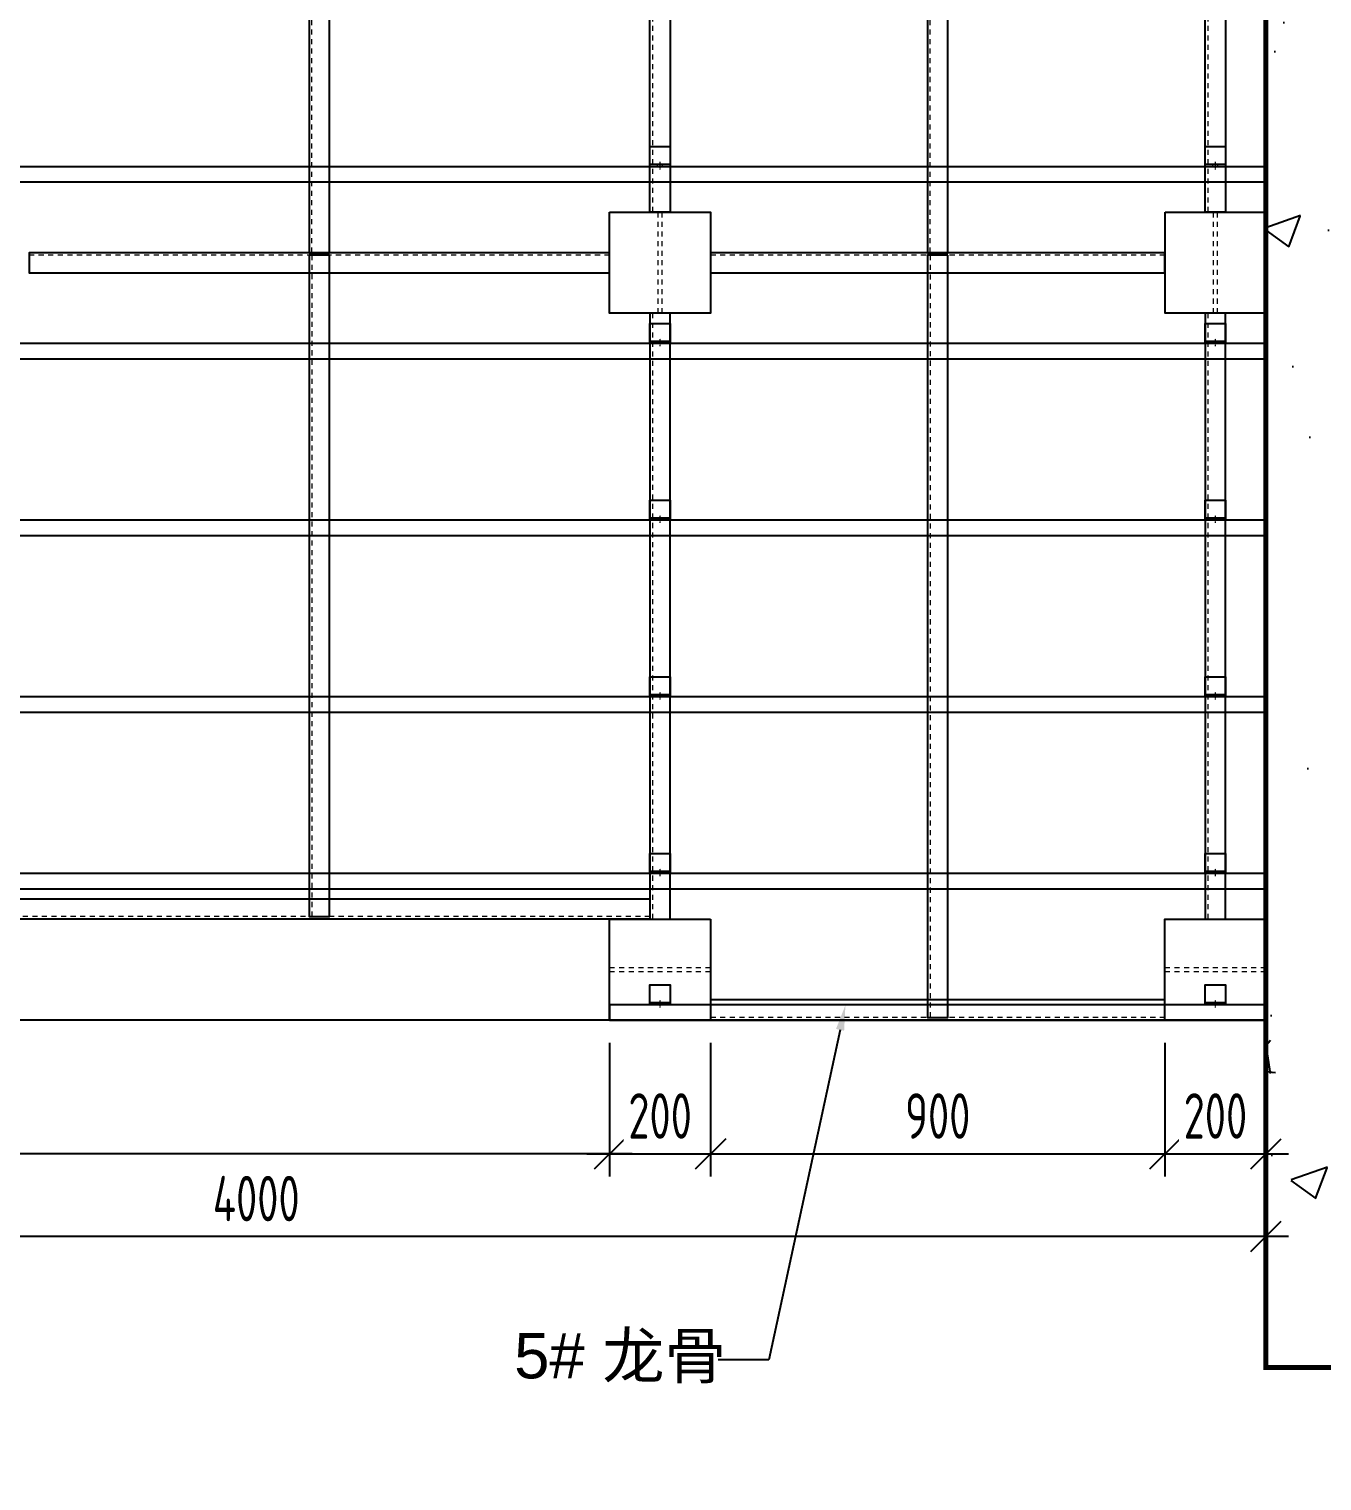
# Model space of a CAD drawing. Header units: millimetres. Extents: x 4 to 2106212, y -117026 to 198097.
# Drawn here: x 1868168 to 1870729, y 184322 to 187198 of the extents above; entities that cross this region are included whole.
import ezdxf
from ezdxf import colors
from ezdxf.entities.mleader import LeaderData, LeaderLine
from ezdxf.math import Vec2, Vec3

# ---------------------------------------------------------------- set-up
doc = ezdxf.new("R2010")
doc.units = ezdxf.units.MM
doc.linetypes.add('CENTER', pattern=[0.6, 0.375, -0.075, 0.075, -0.075])
doc.linetypes.add('CENTER2', pattern=[28.575, 19.05, -3.175, 3.175, -3.175])
for name, color, linetype in [('STEEL', 34, 'Continuous'), ('标注', 9, 'Continuous'), ('细实线(绿色)', 3, 'Continuous')]:
    doc.layers.add(name, color=color, linetype=linetype)
doc.layers.add('虚线', color=1, linetype='CENTER2', lineweight=0)
doc.styles.add('Arial', font='arial.ttf')
doc.styles.add('hztxt', font='ros1.shx', dxfattribs={"width": 0.8, "bigfont": 'hztxt.shx'})
doc.dimstyles.new('DIM-30', dxfattribs={"dimscale": 30, "dimtxt": 3, "dimasz": 2, "dimexe": 1.5, "dimexo": 1.5, "dimgap": 1, "dimtad": 1, "dimdec": 1, "dimdsep": 46, "dimtxsty": 'hztxt', "dimblk": 'OBLIQUE', "dimcen": 0, "dimdle": 1.5, "dimclrd": 9, "dimclre": 9, "dimclrt": 2, "dimadec": 1, "dimazin": 0, "dimtfac": 1, "dimtdec": 1, "dimtix": 1, "dimtmove": 2, "dimatfit": 3, "dimldrblk": 'OBLIQUE', "dimfxl": 15, "dimtolj": 1, "dimtzin": 0, "dimarcsym": 1})

# ---------------------------------------------------------------- blocks, each defined once
blk = doc.blocks.new('*U1405')
at = {"layer": 'STEEL', "color": 6}
blk.add_lwpolyline([(-20, 17.5), (-20, -22.5), (20, -22.5), (20, 17.5), (-20, 17.5), (-20, 12.5), (20, 12.5), (20, 17.5)], dxfattribs=at)
at = {"layer": '虚线', "color": 1, "linetype": 'CENTER', "ltscale": 5}
for points in [[(-5, 17.5), (-5, 12.5)], [(0, 22.5), (0, 7.5)], [(5, 17.5), (5, 12.5)]]:
    blk.add_lwpolyline(points, dxfattribs=at)
blk = doc.blocks.new('*U1390')
at = {"color": 0, "linetype": 'ByBlock', "lineweight": -2, "transparency": 16777216}
for p in [(0, 2450), (0, 2100), (0, 1750), (0, 1400), (0, 1050), (0, 700), (0, 350), (0, 0)]:
    blk.add_blockref('*U1405', p, dxfattribs=at)
blk = doc.blocks.new('*U1391')
at = {"layer": 'STEEL', "color": 6}
blk.add_lwpolyline([(-20, 17.5), (-20, -22.5), (20, -22.5), (20, 17.5), (-20, 17.5), (-20, 12.5), (20, 12.5), (20, 17.5)], dxfattribs=at)
at = {"layer": '虚线', "color": 1, "linetype": 'CENTER', "ltscale": 5}
for points in [[(-5, 17.5), (-5, 12.5)], [(0, 22.5), (0, 7.5)], [(5, 17.5), (5, 12.5)]]:
    blk.add_lwpolyline(points, dxfattribs=at)
blk = doc.blocks.new('*U1392')
at = {"color": 0, "linetype": 'ByBlock', "lineweight": -2, "transparency": 16777216}
for p in [(0, 2450), (0, 2100), (0, 1750), (0, 1400), (0, 1050), (0, 700), (0, 350), (0, 0)]:
    blk.add_blockref('*U1391', p, dxfattribs=at)
blk = doc.blocks.new('*U1406')
at = {"layer": 'STEEL', "color": 6}
blk.add_lwpolyline([(-20, 17.5), (-20, -22.5), (20, -22.5), (20, 17.5), (-20, 17.5), (-20, 12.5), (20, 12.5), (20, 17.5)], dxfattribs=at)
at = {"layer": '虚线', "color": 1, "linetype": 'CENTER', "ltscale": 5}
for points in [[(-5, 17.5), (-5, 12.5)], [(0, 22.5), (0, 7.5)], [(5, 17.5), (5, 12.5)]]:
    blk.add_lwpolyline(points, dxfattribs=at)
blk = doc.blocks.new('*U1407')
at = {"color": 0, "linetype": 'ByBlock', "lineweight": -2, "transparency": 16777216}
blk.add_blockref('*U1406', (0, 0), dxfattribs=at)
blk = doc.blocks.new('*U1408')
at = {"layer": 'STEEL', "color": 6}
blk.add_lwpolyline([(-20, 17.5), (-20, -22.5), (20, -22.5), (20, 17.5), (-20, 17.5), (-20, 12.5), (20, 12.5), (20, 17.5)], dxfattribs=at)
at = {"layer": '虚线', "color": 1, "linetype": 'CENTER', "ltscale": 5}
for points in [[(-5, 17.5), (-5, 12.5)], [(0, 22.5), (0, 7.5)], [(5, 17.5), (5, 12.5)]]:
    blk.add_lwpolyline(points, dxfattribs=at)
blk = doc.blocks.new('*U1409')
at = {"color": 0, "linetype": 'ByBlock', "lineweight": -2, "transparency": 16777216}
blk.add_blockref('*U1408', (0, 0), dxfattribs=at)
blk = doc.blocks.new('tjhrgrty')
at = {"elevation": 0}
for points in [[(1963198.1, 204453.6), (1967198.1, 204453.6), (1967198.1, 204483.6), (1963198.1, 204483.6)], [(1963198.1, 204103.6), (1967198.1, 204103.6), (1967198.1, 204133.6), (1963198.1, 204133.6)], [(1963198.1, 203753.6), (1967198.1, 203753.6), (1967198.1, 203783.6), (1963198.1, 203783.6)], [(1963198.1, 203403.6), (1967198.1, 203403.6), (1967198.1, 203433.6), (1963198.1, 203433.6)], [(1963198.1, 203053.6), (1967198.1, 203053.6), (1967198.1, 203083.6), (1963198.1, 203083.6)]]:
    blk.add_lwpolyline(points, close=True, dxfattribs=at)
blk.add_lwpolyline([(1965898.1, 202793.6), (1967198.1, 202793.6), (1967198.1, 202823.6), (1965898.1, 202823.6)], close=True)
at = {"xscale": -1, "rotation": 180}
for name, p in [('*U1390', (1965998.1, 205551.1)), ('*U1392', (1967098.1, 205551.1, 0)), ('*U1409', (1965998.1, 202841.1, 0)), ('*U1407', (1967098.1, 202841.1))]:
    blk.add_blockref(name, p, dxfattribs=at)
blk = doc.blocks.new('_Oblique')
at = {"color": 0, "linetype": 'ByBlock', "lineweight": -2}
blk.add_line((-0.5, -0.5), (0.5, 0.5), dxfattribs=at)
blk = doc.blocks.new('*D1500')
at = {"color": 9, "lineweight": -2, "transparency": 16777216}
for p, q in [((1869517.8, 185190), (1869517.8, 184925)), ((1870417.8, 185190), (1870417.8, 184925)), ((1869472.8, 184970), (1870462.8, 184970))]:
    blk.add_line(p, q, dxfattribs=at)
at = {"layer": 'Defpoints', "color": 0, "transparency": 16777216}
for p in [(1869517.8, 185235, 0), (1870417.8, 185235, 0), (1870417.8, 184970)]:
    blk.add_point(p, dxfattribs=at)
at = {"color": 9, "lineweight": -2, "transparency": 16777216, "xscale": 60, "yscale": 60, "zscale": 60, "rotation": 180}
blk.add_blockref('_Oblique', (1869517.8, 184970), dxfattribs=at)
at = {"color": 9, "lineweight": -2, "transparency": 16777216, "xscale": 60, "yscale": 60, "zscale": 60}
blk.add_blockref('_Oblique', (1870417.8, 184970), dxfattribs=at)
at = {"color": 2, "transparency": 16777216, "insert": (1869967.8, 185045), "char_height": 90, "attachment_point": 5, "style": 'hztxt', "bg_fill": 3, "box_fill_scale": 1.1, "bg_fill_color": 256, "bg_fill_true_color": 13158600, "bg_fill_transparency": 0}
blk.add_mtext('\\A1;900', dxfattribs=at)
blk = doc.blocks.new('*D1511')
at = {"color": 9, "lineweight": -2, "transparency": 16777216}
for p, q in [((1866617.8, 185190), (1866617.8, 184761.4)), ((1870617.8, 185190), (1870617.8, 184761.4)), ((1870662.8, 184806.4), (1866572.8, 184806.4))]:
    blk.add_line(p, q, dxfattribs=at)
at = {"layer": 'Defpoints', "color": 0, "transparency": 16777216}
for p in [(1866617.8, 185235, 0), (1870617.8, 185235, 0), (1866617.8, 184806.4)]:
    blk.add_point(p, dxfattribs=at)
at = {"color": 9, "lineweight": -2, "transparency": 16777216, "xscale": 60, "yscale": 60, "zscale": 60, "rotation": 180}
blk.add_blockref('_Oblique', (1866617.8, 184806.4), dxfattribs=at)
at = {"color": 9, "lineweight": -2, "transparency": 16777216, "xscale": 60, "yscale": 60, "zscale": 60}
blk.add_blockref('_Oblique', (1870617.8, 184806.4), dxfattribs=at)
at = {"color": 2, "transparency": 16777216, "insert": (1868617.8, 184881.4), "char_height": 90, "attachment_point": 5, "style": 'hztxt', "bg_fill": 3, "box_fill_scale": 1.1, "bg_fill_color": 256, "bg_fill_true_color": 13158600, "bg_fill_transparency": 0}
blk.add_mtext('\\A1;4000', dxfattribs=at)
blk = doc.blocks.new('*D1504')
at = {"color": 9, "lineweight": -2, "transparency": 16777216}
for p, q in [((1866817.8, 185190), (1866817.8, 184925)), ((1869317.8, 185190), (1869317.8, 184925)), ((1869362.8, 184970), (1866772.8, 184970))]:
    blk.add_line(p, q, dxfattribs=at)
at = {"layer": 'Defpoints', "color": 0, "transparency": 16777216}
for p in [(1866817.8, 185235, 0), (1869317.8, 185235, 0), (1866817.8, 184970)]:
    blk.add_point(p, dxfattribs=at)
at = {"color": 9, "lineweight": -2, "transparency": 16777216, "xscale": 60, "yscale": 60, "zscale": 60, "rotation": 180}
blk.add_blockref('_Oblique', (1866817.8, 184970), dxfattribs=at)
at = {"color": 9, "lineweight": -2, "transparency": 16777216, "xscale": 60, "yscale": 60, "zscale": 60}
blk.add_blockref('_Oblique', (1869317.8, 184970), dxfattribs=at)
at = {"color": 2, "transparency": 16777216, "insert": (1868067.8, 185045), "char_height": 90, "attachment_point": 5, "style": 'hztxt', "bg_fill": 3, "box_fill_scale": 1.1, "bg_fill_color": 256, "bg_fill_true_color": 13158600, "bg_fill_transparency": 0}
blk.add_mtext('\\A1;2500', dxfattribs=at)
blk = doc.blocks.new('*D1505')
at = {"color": 9, "lineweight": -2, "transparency": 16777216}
for p, q in [((1870417.8, 185190), (1870417.8, 184925)), ((1870617.8, 185190), (1870617.8, 184925)), ((1870372.8, 184970), (1870662.8, 184970))]:
    blk.add_line(p, q, dxfattribs=at)
at = {"layer": 'Defpoints', "color": 0, "transparency": 16777216}
for p in [(1870417.8, 185235, 0), (1870617.8, 185235, 0), (1870617.8, 184970)]:
    blk.add_point(p, dxfattribs=at)
at = {"color": 9, "lineweight": -2, "transparency": 16777216, "xscale": 60, "yscale": 60, "zscale": 60, "rotation": 180}
blk.add_blockref('_Oblique', (1870417.8, 184970), dxfattribs=at)
at = {"color": 9, "lineweight": -2, "transparency": 16777216, "xscale": 60, "yscale": 60, "zscale": 60}
blk.add_blockref('_Oblique', (1870617.8, 184970), dxfattribs=at)
at = {"color": 2, "transparency": 16777216, "insert": (1870517.8, 185045), "char_height": 90, "attachment_point": 5, "style": 'hztxt', "bg_fill": 3, "box_fill_scale": 1.1, "bg_fill_color": 256, "bg_fill_true_color": 13158600, "bg_fill_transparency": 0}
blk.add_mtext('\\A1;200', dxfattribs=at)
blk = doc.blocks.new('*U1495')
h = blk.add_hatch()
h.set_pattern_fill('AR-CONC', color=252, scale=4, angle=-1.7864)
h.set_pattern_definition([(48.21365, (-1947242.46, -185006.8), (726.39706, -86.44208), [76.2, -838.2]), (353.21365, (-1947242.46, -185006.8), (-117.08218, 768.2505), [60.96, -670.56234]), (98.665094, (-1947181.9, -185014), (609.31489, 681.8084), [64.76004, -712.36098]), (44.39785, (-1947236.1, -184803.7), (1078.5469, -201.8886), [114.3, -1257.3]), (94.849206, (-1947146.2, -184820.5), (980.00676, 959.62144), [97.1401, -1068.54243]), (349.3978, (-1947236.1, -184803.7), (980.00676, 959.62144), [91.43987, -1005.8389]), (19.21365, (-1947136.16, -184857.65), (593.41132, -427.76689), [76.2, -838.2]), (324.21365, (-1947136.16, -184857.65), (270.0545, 728.68768), [60.96, -670.56]), (69.665094, (-1947086.7, -184893.3), (863.4658, 300.9208), [64.76004, -712.35975]), (35.713649, (-1947242.46, -185006.8), (22.89163, 337.670666), [0, -662.432, 0, -680.72, 0, -673.1]), (5.713649, (-1947242.46, -185006.8), (279.640336, 392.19577), [0, -388.112, 0, -647.192, 0, -256.54]), (325.713649, (-1947468.92, -184999.75), (541.38448, -39.810717), [0, -254, 0, -792.48, 0, -1051.56]), (315.71365, (-1947570.47, -184996.6), (595.39922, 83.18622), [0, -330.2, 0, -526.288, 0, -746.76])])
h.paths.add_polyline_path([(-180, 2312.4), (-180, 2501.9), (-697.5, 2501.9), (-697.5, -2502.7), (-184.7, -2502.7), (-184.7, -2692.2), (-74.8, -2312.4), (-74.8, -2507.3), (502.5, -2507.3), (502.5, 19.2), (697.5, 19.2), (317.6, 129.1), (507.2, 129.1), (507.2, 2497.3), (-70.1, 2497.3), (-70.1, 2692.2)])
at = {"color": 252}
blk.add_lwpolyline([(-692.8, 2501.9, 10, 10, 0), (-180, 2501.9, 10, 10, 0), (-180, 2312.4, 10, 10, 0), (-70.1, 2692.2, 10, 10, 0), (-70.1, 2497.3, 10, 10, 0), (507.2, 2497.3, 10, 10, 0), (507.2, 129.1, 10, 10, 0), (317.6, 129.1, 10, 10, 0), (697.5, 19.2, 10, 10, 0), (502.5, 19.2, 10, 10, 0), (502.5, -2507.3, 10, 10, 0), (-74.8, -2507.3, 10, 10, 0), (-74.8, -2312.4, 10, 10, 0), (-184.7, -2692.2, 10, 10, 0), (-184.7, -2502.7, 10, 10, 0), (-697.5, -2502.7, 10, 10, 0), (-697.5, 2497.3, 0, 0, 0)], format="xyseb", dxfattribs=at)
blk = doc.blocks.new('*U1496')
at = {"color": 0, "linetype": 'ByBlock', "lineweight": -2, "transparency": 16777216}
blk.add_blockref('*U1495', (0, 0), dxfattribs=at)
blk = doc.blocks.new('*D1508')
at = {"color": 9, "lineweight": -2, "transparency": 16777216}
for p, q in [((1869317.8, 185190), (1869317.8, 184925)), ((1869517.8, 185190), (1869517.8, 184925)), ((1869272.8, 184970), (1869562.8, 184970))]:
    blk.add_line(p, q, dxfattribs=at)
at = {"layer": 'Defpoints', "color": 0, "transparency": 16777216}
for p in [(1869317.8, 185235, 0), (1869517.8, 185235, 0), (1869517.8, 184970)]:
    blk.add_point(p, dxfattribs=at)
at = {"color": 9, "lineweight": -2, "transparency": 16777216, "xscale": 60, "yscale": 60, "zscale": 60, "rotation": 180}
blk.add_blockref('_Oblique', (1869317.8, 184970), dxfattribs=at)
at = {"color": 9, "lineweight": -2, "transparency": 16777216, "xscale": 60, "yscale": 60, "zscale": 60}
blk.add_blockref('_Oblique', (1869517.8, 184970), dxfattribs=at)
at = {"color": 2, "transparency": 16777216, "insert": (1869417.8, 185045), "char_height": 90, "attachment_point": 5, "style": 'hztxt', "bg_fill": 3, "box_fill_scale": 1.1, "bg_fill_color": 256, "bg_fill_true_color": 13158600, "bg_fill_transparency": 0}
blk.add_mtext('\\A1;200', dxfattribs=at)
blk = doc.blocks.new('*U1636')
at = {"layer": '虚线', "color": 252}
blk.add_lwpolyline([(0, -5), (0, 5)], dxfattribs=at)
blk = doc.blocks.new('*U1637')
at = {"color": 0, "linetype": 'ByBlock', "lineweight": -2, "transparency": 16777216}
for p in [(0, 190), (0, 171), (0, 152), (0, 133), (0, 114), (0, 95), (0, 76), (0, 57), (0, 38), (0, 19), (0, 0)]:
    blk.add_blockref('*U1636', p, dxfattribs=at)
blk = doc.blocks.new('*U1638')
at = {"layer": '虚线', "color": 252}
blk.add_lwpolyline([(0, -5), (0, 5)], dxfattribs=at)
blk = doc.blocks.new('*U1639')
at = {"color": 0, "linetype": 'ByBlock', "lineweight": -2, "transparency": 16777216}
for p in [(0, 190), (0, 171), (0, 152), (0, 133), (0, 114), (0, 95), (0, 76), (0, 57), (0, 38), (0, 19), (0, 0)]:
    blk.add_blockref('*U1638', p, dxfattribs=at)
blk = doc.blocks.new('*U1632')
at = {"layer": '虚线', "color": 252}
blk.add_lwpolyline([(0, -5), (0, 5)], dxfattribs=at)
blk = doc.blocks.new('*U1633')
at = {"color": 0, "linetype": 'ByBlock', "lineweight": -2, "transparency": 16777216}
for p in [(0, 190), (0, 171), (0, 152), (0, 133), (0, 114), (0, 95), (0, 76), (0, 57), (0, 38), (0, 19), (0, 0)]:
    blk.add_blockref('*U1632', p, dxfattribs=at)
blk = doc.blocks.new('*U1634')
at = {"layer": '虚线', "color": 252}
blk.add_lwpolyline([(0, -5), (0, 5)], dxfattribs=at)
blk = doc.blocks.new('*U1635')
at = {"color": 0, "linetype": 'ByBlock', "lineweight": -2, "transparency": 16777216}
for p in [(0, 190), (0, 171), (0, 152), (0, 133), (0, 114), (0, 95), (0, 76), (0, 57), (0, 38), (0, 19), (0, 0)]:
    blk.add_blockref('*U1634', p, dxfattribs=at)
blk = doc.blocks.new('*U1568')
at = {"layer": '虚线', "color": 252}
blk.add_lwpolyline([(0, -5), (0, 5)], dxfattribs=at)
blk = doc.blocks.new('*U1569')
at = {"color": 0, "linetype": 'ByBlock', "lineweight": -2, "transparency": 16777216}
for p in [(0, 190), (0, 171), (0, 152), (0, 133), (0, 114), (0, 95), (0, 76), (0, 57), (0, 38), (0, 19), (0, 0)]:
    blk.add_blockref('*U1568', p, dxfattribs=at)
blk = doc.blocks.new('*U1570')
at = {"layer": '虚线', "color": 252}
blk.add_lwpolyline([(0, -5), (0, 5)], dxfattribs=at)
blk = doc.blocks.new('*U1571')
at = {"color": 0, "linetype": 'ByBlock', "lineweight": -2, "transparency": 16777216}
for p in [(0, 190), (0, 171), (0, 152), (0, 133), (0, 114), (0, 95), (0, 76), (0, 57), (0, 38), (0, 19), (0, 0)]:
    blk.add_blockref('*U1570', p, dxfattribs=at)
blk = doc.blocks.new('*U1628')
at = {"layer": '虚线', "color": 252}
blk.add_lwpolyline([(0, -5), (0, 5)], dxfattribs=at)
blk = doc.blocks.new('*U1629')
at = {"color": 0, "linetype": 'ByBlock', "lineweight": -2, "transparency": 16777216}
for p in [(0, 190), (0, 171), (0, 152), (0, 133), (0, 114), (0, 95), (0, 76), (0, 57), (0, 38), (0, 19), (0, 0)]:
    blk.add_blockref('*U1628', p, dxfattribs=at)
blk = doc.blocks.new('*U1630')
at = {"layer": '虚线', "color": 252}
blk.add_lwpolyline([(0, -5), (0, 5)], dxfattribs=at)
blk = doc.blocks.new('*U1631')
at = {"color": 0, "linetype": 'ByBlock', "lineweight": -2, "transparency": 16777216}
for p in [(0, 190), (0, 171), (0, 152), (0, 133), (0, 114), (0, 95), (0, 76), (0, 57), (0, 38), (0, 19), (0, 0)]:
    blk.add_blockref('*U1630', p, dxfattribs=at)
blk = doc.blocks.new('*U1578')
at = {"layer": '虚线', "color": 252}
blk.add_lwpolyline([(0, -5), (0, 5)], dxfattribs=at)
blk = doc.blocks.new('*U1579')
at = {"color": 0, "linetype": 'ByBlock', "lineweight": -2, "transparency": 16777216}
for p in [(0, 889.71), (0, 870.78), (0, 851.85), (0, 832.92), (0, 813.99), (0, 795.06), (0, 776.13), (0, 757.2), (0, 738.27), (0, 719.34), (0, 700.41), (0, 681.48), (0, 662.55), (0, 643.62), (0, 624.69), (0, 605.76), (0, 586.83), (0, 567.9), (0, 548.97), (0, 530.04), (0, 511.11), (0, 492.18), (0, 473.25), (0, 454.32), (0, 435.39), (0, 416.46), (0, 397.53), (0, 378.6), (0, 359.67), (0, 340.74), (0, 321.81), (0, 302.88), (0, 283.95), (0, 265.02), (0, 246.09), (0, 227.16), (0, 208.23), (0, 189.3), (0, 170.37), (0, 151.44), (0, 132.51), (0, 113.58), (0, 94.65), (0, 75.72), (0, 56.79), (0, 37.86), (0, 18.93), (0, 0)]:
    blk.add_blockref('*U1578', p, dxfattribs=at)
blk = doc.blocks.new('*U1586')
at = {"layer": '虚线', "color": 252}
blk.add_lwpolyline([(0, -5), (0, 5)], dxfattribs=at)
blk = doc.blocks.new('*U1587')
at = {"color": 0, "linetype": 'ByBlock', "lineweight": -2, "transparency": 16777216}
for p in [(0, 1140), (0, 1121), (0, 1102), (0, 1083), (0, 1064), (0, 1045), (0, 1026), (0, 1007), (0, 988), (0, 969), (0, 950), (0, 931), (0, 912), (0, 893), (0, 874), (0, 855), (0, 836), (0, 817), (0, 798), (0, 779), (0, 760), (0, 741), (0, 722), (0, 703), (0, 684), (0, 665), (0, 646), (0, 627), (0, 608), (0, 589), (0, 570), (0, 551), (0, 532), (0, 513), (0, 494), (0, 475), (0, 456), (0, 437), (0, 418), (0, 399), (0, 380), (0, 361), (0, 342), (0, 323), (0, 304), (0, 285), (0, 266), (0, 247), (0, 228), (0, 209), (0, 190), (0, 171), (0, 152), (0, 133), (0, 114), (0, 95), (0, 76), (0, 57), (0, 38), (0, 19), (0, 0)]:
    blk.add_blockref('*U1586', p, dxfattribs=at)
blk = doc.blocks.new('*U1588')
at = {"layer": '虚线', "color": 252}
blk.add_lwpolyline([(0, -5), (0, 5)], dxfattribs=at)
blk = doc.blocks.new('*U1589')
at = {"color": 0, "linetype": 'ByBlock', "lineweight": -2, "transparency": 16777216}
for p in [(0, 889.71), (0, 870.78), (0, 851.85), (0, 832.92), (0, 813.99), (0, 795.06), (0, 776.13), (0, 757.2), (0, 738.27), (0, 719.34), (0, 700.41), (0, 681.48), (0, 662.55), (0, 643.62), (0, 624.69), (0, 605.76), (0, 586.83), (0, 567.9), (0, 548.97), (0, 530.04), (0, 511.11), (0, 492.18), (0, 473.25), (0, 454.32), (0, 435.39), (0, 416.46), (0, 397.53), (0, 378.6), (0, 359.67), (0, 340.74), (0, 321.81), (0, 302.88), (0, 283.95), (0, 265.02), (0, 246.09), (0, 227.16), (0, 208.23), (0, 189.3), (0, 170.37), (0, 151.44), (0, 132.51), (0, 113.58), (0, 94.65), (0, 75.72), (0, 56.79), (0, 37.86), (0, 18.93), (0, 0)]:
    blk.add_blockref('*U1588', p, dxfattribs=at)
blk = doc.blocks.new('*U1592')
at = {"layer": '虚线', "color": 252}
blk.add_lwpolyline([(0, -5), (0, 5)], dxfattribs=at)
blk = doc.blocks.new('*U1593')
at = {"color": 0, "linetype": 'ByBlock', "lineweight": -2, "transparency": 16777216}
for p in [(0, 2730.24), (0, 2711.28), (0, 2692.32), (0, 2673.36), (0, 2654.4), (0, 2635.44), (0, 2616.48), (0, 2597.52), (0, 2578.56), (0, 2559.6), (0, 2540.64), (0, 2521.68), (0, 2502.72), (0, 2483.76), (0, 2464.8), (0, 2445.84), (0, 2426.88), (0, 2407.92), (0, 2388.96), (0, 2370), (0, 2351.04), (0, 2332.08), (0, 2313.12), (0, 2294.16), (0, 2275.2), (0, 2256.24), (0, 2237.28), (0, 2218.32), (0, 2199.36), (0, 2180.4), (0, 2161.44), (0, 2142.48), (0, 2123.52), (0, 2104.56), (0, 2085.6), (0, 2066.64), (0, 2047.68), (0, 2028.72), (0, 2009.76), (0, 1990.8), (0, 1971.84), (0, 1952.88), (0, 1933.92), (0, 1914.96), (0, 1896), (0, 1877.04), (0, 1858.08), (0, 1839.12), (0, 1820.16), (0, 1801.2), (0, 1782.24), (0, 1763.28), (0, 1744.32), (0, 1725.36), (0, 1706.4), (0, 1687.44), (0, 1668.48), (0, 1649.52), (0, 1630.56), (0, 1611.6), (0, 1592.64), (0, 1573.68), (0, 1554.72), (0, 1535.76), (0, 1516.8), (0, 1497.84), (0, 1478.88), (0, 1459.92), (0, 1440.96), (0, 1422), (0, 1403.04), (0, 1384.08), (0, 1365.12), (0, 1346.16), (0, 1327.2), (0, 1308.24), (0, 1289.28), (0, 1270.32), (0, 1251.36), (0, 1232.4), (0, 1213.44), (0, 1194.48), (0, 1175.52), (0, 1156.56), (0, 1137.6), (0, 1118.64), (0, 1099.68), (0, 1080.72), (0, 1061.76), (0, 1042.8), (0, 1023.84), (0, 1004.88), (0, 985.92), (0, 966.96), (0, 948), (0, 929.04), (0, 910.08), (0, 891.12), (0, 872.16), (0, 853.2), (0, 834.24), (0, 815.28), (0, 796.32), (0, 777.36), (0, 758.4), (0, 739.44), (0, 720.48), (0, 701.52), (0, 682.56), (0, 663.6), (0, 644.64), (0, 625.68), (0, 606.72), (0, 587.76), (0, 568.8), (0, 549.84), (0, 530.88), (0, 511.92), (0, 492.96), (0, 474), (0, 455.04), (0, 436.08), (0, 417.12), (0, 398.16), (0, 379.2), (0, 360.24), (0, 341.28), (0, 322.32), (0, 303.36), (0, 284.4), (0, 265.44), (0, 246.48), (0, 227.52), (0, 208.56), (0, 189.6), (0, 170.64), (0, 151.68), (0, 132.72), (0, 113.76), (0, 94.8), (0, 75.84), (0, 56.88), (0, 37.92), (0, 18.96), (0, 0)]:
    blk.add_blockref('*U1592', p, dxfattribs=at)
blk = doc.blocks.new('*U1596')
at = {"layer": '虚线', "color": 252}
blk.add_lwpolyline([(0, -5), (0, 5)], dxfattribs=at)
blk = doc.blocks.new('*U1597')
at = {"color": 0, "linetype": 'ByBlock', "lineweight": -2, "transparency": 16777216}
for p in [(0, 1299.96), (0, 1281.12), (0, 1262.28), (0, 1243.44), (0, 1224.6), (0, 1205.76), (0, 1186.92), (0, 1168.08), (0, 1149.24), (0, 1130.4), (0, 1111.56), (0, 1092.72), (0, 1073.88), (0, 1055.04), (0, 1036.2), (0, 1017.36), (0, 998.52), (0, 979.68), (0, 960.84), (0, 942), (0, 923.16), (0, 904.32), (0, 885.48), (0, 866.64), (0, 847.8), (0, 828.96), (0, 810.12), (0, 791.28), (0, 772.44), (0, 753.6), (0, 734.76), (0, 715.92), (0, 697.08), (0, 678.24), (0, 659.4), (0, 640.56), (0, 621.72), (0, 602.88), (0, 584.04), (0, 565.2), (0, 546.36), (0, 527.52), (0, 508.68), (0, 489.84), (0, 471), (0, 452.16), (0, 433.32), (0, 414.48), (0, 395.64), (0, 376.8), (0, 357.96), (0, 339.12), (0, 320.28), (0, 301.44), (0, 282.6), (0, 263.76), (0, 244.92), (0, 226.08), (0, 207.24), (0, 188.4), (0, 169.56), (0, 150.72), (0, 131.88), (0, 113.04), (0, 94.2), (0, 75.36), (0, 56.52), (0, 37.68), (0, 18.84), (0, 0)]:
    blk.add_blockref('*U1596', p, dxfattribs=at)
blk = doc.blocks.new('*U1598')
at = {"layer": '虚线', "color": 252}
blk.add_lwpolyline([(0, -5), (0, 5)], dxfattribs=at)
blk = doc.blocks.new('*U1599')
at = {"color": 0, "linetype": 'ByBlock', "lineweight": -2, "transparency": 16777216}
for p in [(0, 1499.42), (0, 1480.44), (0, 1461.46), (0, 1442.48), (0, 1423.5), (0, 1404.52), (0, 1385.54), (0, 1366.56), (0, 1347.58), (0, 1328.6), (0, 1309.62), (0, 1290.64), (0, 1271.66), (0, 1252.68), (0, 1233.7), (0, 1214.72), (0, 1195.74), (0, 1176.76), (0, 1157.78), (0, 1138.8), (0, 1119.82), (0, 1100.84), (0, 1081.86), (0, 1062.88), (0, 1043.9), (0, 1024.92), (0, 1005.94), (0, 986.96), (0, 967.98), (0, 949), (0, 930.02), (0, 911.04), (0, 892.06), (0, 873.08), (0, 854.1), (0, 835.12), (0, 816.14), (0, 797.16), (0, 778.18), (0, 759.2), (0, 740.22), (0, 721.24), (0, 702.26), (0, 683.28), (0, 664.3), (0, 645.32), (0, 626.34), (0, 607.36), (0, 588.38), (0, 569.4), (0, 550.42), (0, 531.44), (0, 512.46), (0, 493.48), (0, 474.5), (0, 455.52), (0, 436.54), (0, 417.56), (0, 398.58), (0, 379.6), (0, 360.62), (0, 341.64), (0, 322.66), (0, 303.68), (0, 284.7), (0, 265.72), (0, 246.74), (0, 227.76), (0, 208.78), (0, 189.8), (0, 170.82), (0, 151.84), (0, 132.86), (0, 113.88), (0, 94.9), (0, 75.92), (0, 56.94), (0, 37.96), (0, 18.98), (0, 0)]:
    blk.add_blockref('*U1598', p, dxfattribs=at)
blk = doc.blocks.new('*U1600')
at = {"layer": '虚线', "color": 252}
blk.add_lwpolyline([(0, -5), (0, 5)], dxfattribs=at)
blk = doc.blocks.new('*U1601')
at = {"color": 0, "linetype": 'ByBlock', "lineweight": -2, "transparency": 16777216}
for p in [(0, 1189.44), (0, 1170.56), (0, 1151.68), (0, 1132.8), (0, 1113.92), (0, 1095.04), (0, 1076.16), (0, 1057.28), (0, 1038.4), (0, 1019.52), (0, 1000.64), (0, 981.76), (0, 962.88), (0, 944), (0, 925.12), (0, 906.24), (0, 887.36), (0, 868.48), (0, 849.6), (0, 830.72), (0, 811.84), (0, 792.96), (0, 774.08), (0, 755.2), (0, 736.32), (0, 717.44), (0, 698.56), (0, 679.68), (0, 660.8), (0, 641.92), (0, 623.04), (0, 604.16), (0, 585.28), (0, 566.4), (0, 547.52), (0, 528.64), (0, 509.76), (0, 490.88), (0, 472), (0, 453.12), (0, 434.24), (0, 415.36), (0, 396.48), (0, 377.6), (0, 358.72), (0, 339.84), (0, 320.96), (0, 302.08), (0, 283.2), (0, 264.32), (0, 245.44), (0, 226.56), (0, 207.68), (0, 188.8), (0, 169.92), (0, 151.04), (0, 132.16), (0, 113.28), (0, 94.4), (0, 75.52), (0, 56.64), (0, 37.76), (0, 18.88), (0, 0)]:
    blk.add_blockref('*U1600', p, dxfattribs=at)
blk = doc.blocks.new('*U1602')
at = {"layer": '虚线', "color": 252}
blk.add_lwpolyline([(0, -5), (0, 5)], dxfattribs=at)
blk = doc.blocks.new('*U1603')
at = {"color": 0, "linetype": 'ByBlock', "lineweight": -2, "transparency": 16777216}
for p in [(0, 1189.44), (0, 1170.56), (0, 1151.68), (0, 1132.8), (0, 1113.92), (0, 1095.04), (0, 1076.16), (0, 1057.28), (0, 1038.4), (0, 1019.52), (0, 1000.64), (0, 981.76), (0, 962.88), (0, 944), (0, 925.12), (0, 906.24), (0, 887.36), (0, 868.48), (0, 849.6), (0, 830.72), (0, 811.84), (0, 792.96), (0, 774.08), (0, 755.2), (0, 736.32), (0, 717.44), (0, 698.56), (0, 679.68), (0, 660.8), (0, 641.92), (0, 623.04), (0, 604.16), (0, 585.28), (0, 566.4), (0, 547.52), (0, 528.64), (0, 509.76), (0, 490.88), (0, 472), (0, 453.12), (0, 434.24), (0, 415.36), (0, 396.48), (0, 377.6), (0, 358.72), (0, 339.84), (0, 320.96), (0, 302.08), (0, 283.2), (0, 264.32), (0, 245.44), (0, 226.56), (0, 207.68), (0, 188.8), (0, 169.92), (0, 151.04), (0, 132.16), (0, 113.28), (0, 94.4), (0, 75.52), (0, 56.64), (0, 37.76), (0, 18.88), (0, 0)]:
    blk.add_blockref('*U1602', p, dxfattribs=at)
blk = doc.blocks.new('*U1604')
at = {"layer": '虚线', "color": 252}
blk.add_lwpolyline([(0, -5), (0, 5)], dxfattribs=at)
blk = doc.blocks.new('*U1605')
at = {"color": 0, "linetype": 'ByBlock', "lineweight": -2, "transparency": 16777216}
for p in [(0, 1464.84), (0, 1446.06), (0, 1427.28), (0, 1408.5), (0, 1389.72), (0, 1370.94), (0, 1352.16), (0, 1333.38), (0, 1314.6), (0, 1295.82), (0, 1277.04), (0, 1258.26), (0, 1239.48), (0, 1220.7), (0, 1201.92), (0, 1183.14), (0, 1164.36), (0, 1145.58), (0, 1126.8), (0, 1108.02), (0, 1089.24), (0, 1070.46), (0, 1051.68), (0, 1032.9), (0, 1014.12), (0, 995.34), (0, 976.56), (0, 957.78), (0, 939), (0, 920.22), (0, 901.44), (0, 882.66), (0, 863.88), (0, 845.1), (0, 826.32), (0, 807.54), (0, 788.76), (0, 769.98), (0, 751.2), (0, 732.42), (0, 713.64), (0, 694.86), (0, 676.08), (0, 657.3), (0, 638.52), (0, 619.74), (0, 600.96), (0, 582.18), (0, 563.4), (0, 544.62), (0, 525.84), (0, 507.06), (0, 488.28), (0, 469.5), (0, 450.72), (0, 431.94), (0, 413.16), (0, 394.38), (0, 375.6), (0, 356.82), (0, 338.04), (0, 319.26), (0, 300.48), (0, 281.7), (0, 262.92), (0, 244.14), (0, 225.36), (0, 206.58), (0, 187.8), (0, 169.02), (0, 150.24), (0, 131.46), (0, 112.68), (0, 93.9), (0, 75.12), (0, 56.34), (0, 37.56), (0, 18.78), (0, 0)]:
    blk.add_blockref('*U1604', p, dxfattribs=at)
blk = doc.blocks.new('*U1606')
at = {"layer": '虚线', "color": 252}
blk.add_lwpolyline([(0, -5), (0, 5)], dxfattribs=at)
blk = doc.blocks.new('*U1607')
at = {"color": 0, "linetype": 'ByBlock', "lineweight": -2, "transparency": 16777216}
for p in [(0, 1464.84), (0, 1446.06), (0, 1427.28), (0, 1408.5), (0, 1389.72), (0, 1370.94), (0, 1352.16), (0, 1333.38), (0, 1314.6), (0, 1295.82), (0, 1277.04), (0, 1258.26), (0, 1239.48), (0, 1220.7), (0, 1201.92), (0, 1183.14), (0, 1164.36), (0, 1145.58), (0, 1126.8), (0, 1108.02), (0, 1089.24), (0, 1070.46), (0, 1051.68), (0, 1032.9), (0, 1014.12), (0, 995.34), (0, 976.56), (0, 957.78), (0, 939), (0, 920.22), (0, 901.44), (0, 882.66), (0, 863.88), (0, 845.1), (0, 826.32), (0, 807.54), (0, 788.76), (0, 769.98), (0, 751.2), (0, 732.42), (0, 713.64), (0, 694.86), (0, 676.08), (0, 657.3), (0, 638.52), (0, 619.74), (0, 600.96), (0, 582.18), (0, 563.4), (0, 544.62), (0, 525.84), (0, 507.06), (0, 488.28), (0, 469.5), (0, 450.72), (0, 431.94), (0, 413.16), (0, 394.38), (0, 375.6), (0, 356.82), (0, 338.04), (0, 319.26), (0, 300.48), (0, 281.7), (0, 262.92), (0, 244.14), (0, 225.36), (0, 206.58), (0, 187.8), (0, 169.02), (0, 150.24), (0, 131.46), (0, 112.68), (0, 93.9), (0, 75.12), (0, 56.34), (0, 37.56), (0, 18.78), (0, 0)]:
    blk.add_blockref('*U1606', p, dxfattribs=at)
blk = doc.blocks.new('*U1650')
at = {"layer": '虚线', "color": 252}
blk.add_lwpolyline([(0, -5), (0, 5)], dxfattribs=at)
blk = doc.blocks.new('*U1651')
at = {"color": 0, "linetype": 'ByBlock', "lineweight": -2, "transparency": 16777216}
for p in [(0, 1189.44), (0, 1170.56), (0, 1151.68), (0, 1132.8), (0, 1113.92), (0, 1095.04), (0, 1076.16), (0, 1057.28), (0, 1038.4), (0, 1019.52), (0, 1000.64), (0, 981.76), (0, 962.88), (0, 944), (0, 925.12), (0, 906.24), (0, 887.36), (0, 868.48), (0, 849.6), (0, 830.72), (0, 811.84), (0, 792.96), (0, 774.08), (0, 755.2), (0, 736.32), (0, 717.44), (0, 698.56), (0, 679.68), (0, 660.8), (0, 641.92), (0, 623.04), (0, 604.16), (0, 585.28), (0, 566.4), (0, 547.52), (0, 528.64), (0, 509.76), (0, 490.88), (0, 472), (0, 453.12), (0, 434.24), (0, 415.36), (0, 396.48), (0, 377.6), (0, 358.72), (0, 339.84), (0, 320.96), (0, 302.08), (0, 283.2), (0, 264.32), (0, 245.44), (0, 226.56), (0, 207.68), (0, 188.8), (0, 169.92), (0, 151.04), (0, 132.16), (0, 113.28), (0, 94.4), (0, 75.52), (0, 56.64), (0, 37.76), (0, 18.88), (0, 0)]:
    blk.add_blockref('*U1650', p, dxfattribs=at)
blk = doc.blocks.new('*U1644')
at = {"layer": '虚线', "color": 252}
blk.add_lwpolyline([(0, -5), (0, 5)], dxfattribs=at)
blk = doc.blocks.new('*U1645')
at = {"color": 0, "linetype": 'ByBlock', "lineweight": -2, "transparency": 16777216}
for p in [(0, 1189.44), (0, 1170.56), (0, 1151.68), (0, 1132.8), (0, 1113.92), (0, 1095.04), (0, 1076.16), (0, 1057.28), (0, 1038.4), (0, 1019.52), (0, 1000.64), (0, 981.76), (0, 962.88), (0, 944), (0, 925.12), (0, 906.24), (0, 887.36), (0, 868.48), (0, 849.6), (0, 830.72), (0, 811.84), (0, 792.96), (0, 774.08), (0, 755.2), (0, 736.32), (0, 717.44), (0, 698.56), (0, 679.68), (0, 660.8), (0, 641.92), (0, 623.04), (0, 604.16), (0, 585.28), (0, 566.4), (0, 547.52), (0, 528.64), (0, 509.76), (0, 490.88), (0, 472), (0, 453.12), (0, 434.24), (0, 415.36), (0, 396.48), (0, 377.6), (0, 358.72), (0, 339.84), (0, 320.96), (0, 302.08), (0, 283.2), (0, 264.32), (0, 245.44), (0, 226.56), (0, 207.68), (0, 188.8), (0, 169.92), (0, 151.04), (0, 132.16), (0, 113.28), (0, 94.4), (0, 75.52), (0, 56.64), (0, 37.76), (0, 18.88), (0, 0)]:
    blk.add_blockref('*U1644', p, dxfattribs=at)
blk = doc.blocks.new('*U1562')
at = {"layer": 'STEEL', "color": 252, "elevation": 0}
for points in [[(144.8, 1495), (104.8, 1495), (104.8, 20), (144.8, 20)], [(1919.8, 100), (1879.8, 100), (1879.8, 1300), (1919.8, 1300)], [(699.8, 20), (-450.2, 20), (-450.2, -20), (699.8, -20)], [(144.8, 15), (104.8, 15), (104.8, -1295), (144.8, -1295)], [(1919.8, -100), (1879.8, -100), (1879.8, -1300), (1919.8, -1300)], [(-1960.2, -1260), (779.8, -1260), (779.8, -1300), (-1960.2, -1300)], [(1799.8, -1460), (899.8, -1460), (899.8, -1500), (1799.8, -1500)]]:
    blk.add_lwpolyline(points, close=True, dxfattribs=at)
at = {"layer": 'STEEL', "color": 252}
for points in [[(1369.8, 1495), (1329.8, 1495), (1329.8, 20), (1369.8, 20)], [(819.8, 100), (779.8, 100), (779.8, 1300), (819.8, 1300)], [(1799.8, 20), (899.8, 20), (899.8, -20), (1799.8, -20)], [(1369.8, 15), (1329.8, 15), (1329.8, -1495), (1369.8, -1495)], [(819.8, -100), (779.8, -100), (779.8, -1300), (819.8, -1300)]]:
    blk.add_lwpolyline(points, close=True, dxfattribs=at)
at = {"layer": '细实线(绿色)', "color": 252}
for points in [[(699.8, 100), (899.8, 100), (899.8, -100), (699.8, -100)], [(1999.8, -1300), (1999.8, -1500), (1799.8, -1500), (1799.8, -1300)]]:
    blk.add_lwpolyline(points, close=True, dxfattribs=at)
at = {"layer": '细实线(绿色)', "color": 252, "elevation": 0}
for points in [[(1800.2, 100), (2000.2, 100), (2000.2, -100), (1800.2, -100)], [(899.8, -1300), (899.8, -1500), (699.8, -1500), (699.8, -1300)]]:
    blk.add_lwpolyline(points, close=True, dxfattribs=at)
at = {"color": 252, "xscale": -1}
for name, p in [('*U1607', (109.8, 25)), ('*U1605', (1334.8, 25))]:
    blk.add_blockref(name, p, dxfattribs=at)
at = {"color": 252}
for name, p, rotation in [('*U1603', (784.8, 1295, 0), 180), ('*U1651', (1884.8, 1295), 180), ('*U1587', (694.8, 15), 90.00000000000001), ('*U1597', (109.8, 10), 180), ('*U1589', (1794.8, 15), 90.00000000000001), ('*U1599', (1334.8, 10), 180), ('*U1601', (784.8, -105, 0), 180), ('*U1645', (1884.8, -105), 180), ('*U1593', (774.8, -1295), 90.00000000000001), ('*U1637', (704.8, -1396, 0), 270), ('*U1639', (704.8, -1404, 0), 270), ('*U1633', (1804.8, -1396), 270), ('*U1635', (1804.8, -1404), 270), ('*U1579', (1794.8, -1495), 90.00000000000001)]:
    blk.add_blockref(name, p, dxfattribs=dict(at, rotation=rotation))
for name, p in [('*U1569', (795.8, -95)), ('*U1571', (803.8, -95)), ('*U1629', (1896.2, -95, 0)), ('*U1631', (1904.2, -95, 0))]:
    blk.add_blockref(name, p, dxfattribs=at)
blk = doc.blocks.new('*U1563')
at = {"color": 0, "linetype": 'ByBlock', "lineweight": -2, "transparency": 16777216}
blk.add_blockref('*U1562', (0, 0), dxfattribs=at)

msp = doc.modelspace()

# ---------------------------------------------------------------- block references
msp.add_blockref('tjhrgrty', (-96580.3202, -17558.5363))

# ---------------------------------------------------------------- next in the draw order: dimensions: what is measured, and where the dimension line sits
at = {"color": 7}
dim = msp.add_linear_dim(base=(1870417.8179, 184969.9695), p1=(1869517.8179, 185235.0182, 0.0005), p2=(1870417.8179, 185235.0182, 0.0005), dimstyle='DIM-30', override={"dimfxl": 10, "dimtfill": 1}, dxfattribs=at)
dim.commit()
dim.dimension.update_dxf_attribs({"geometry": '*D1500', "text_midpoint": (1869967.8179, 185044.9695)})

# ---------------------------------------------------------------- next in the draw order: linework, layer by layer
at = {"elevation": 0.0005}
msp.add_lwpolyline([(1870617.8179, 185235.0182), (1866617.8179, 185235.0182), (1866617.8179, 188235.0182), (1870617.8179, 188235.0182)], close=True, dxfattribs=at)

# ---------------------------------------------------------------- next in the draw order: dimensions: what is measured, and where the dimension line sits
at = {"color": 7}
dim = msp.add_linear_dim(base=(1866617.8179, 184806.4272), p1=(1870617.8179, 185235.0182, 0.0005), p2=(1866617.8179, 185235.0182, 0.0005), dimstyle='DIM-30', override={"dimfxl": 10, "dimtfill": 1}, dxfattribs=at)
dim.commit()
dim.dimension.update_dxf_attribs({"geometry": '*D1511', "text_midpoint": (1868617.8179, 184881.4272)})

# ---------------------------------------------------------------- next in the draw order: dimensions: what is measured, and where the dimension line sits
for base, p1, p2, picture, middle in [((1866817.8179, 184969.9695), (1869317.8179, 185235.0182, 0.0005), (1866817.8179, 185235.0182, 0.0005), '*D1504', (1868067.8179, 185044.9695)), ((1870617.8179, 184969.9695), (1870417.8179, 185235.0182, 0.0005), (1870617.8179, 185235.0182, 0.0005), '*D1505', (1870517.8179, 185044.9695))]:
    dim = msp.add_linear_dim(base=base, p1=p1, p2=p2, dimstyle='DIM-30', override={"dimfxl": 10, "dimtfill": 1}, dxfattribs=at)
    dim.commit()
    dim.dimension.update_dxf_attribs({"geometry": picture, "text_midpoint": middle})

# ---------------------------------------------------------------- next in the draw order: block references
msp.add_blockref('*U1496', (1871315.2791, 187049.5764, 0.0005))

# ---------------------------------------------------------------- next in the draw order: dimensions: what is measured, and where the dimension line sits
dim = msp.add_linear_dim(base=(1869517.8179, 184969.9695), p1=(1869317.8179, 185235.0182, 0.0005), p2=(1869517.8179, 185235.0182, 0.0005), dimstyle='DIM-30', override={"dimfxl": 10, "dimtfill": 1}, dxfattribs=at)
dim.commit()
dim.dimension.update_dxf_attribs({"geometry": '*D1508', "text_midpoint": (1869417.8179, 185044.9695)})

# ---------------------------------------------------------------- next in the draw order: block references
msp.add_blockref('*U1563', (1868617.994, 186735.0182))

# ---------------------------------------------------------------- next in the draw order: leaders
at = {"layer": '标注', "color": 6}
ml = msp.add_multileader_mtext('Standard', dxfattribs=at)
ml.set_content('5# 龙骨', color=6, style='Arial')
ml.set_leader_properties(color=251)
ml.build(insert=Vec2(0, 0))
ml.multileader.update_dxf_attribs({"dogleg_length": 100, "arrow_head_size": 50})
ctx = ml.context
ctx.base_point, ctx.char_height, ctx.arrow_head_size, ctx.plane_origin = Vec3(1869107.9864, 184562.2171), 90, 50, Vec3(1872427.388, 176665.8371)
notes = []
notes.append((ctx, [(1, (1, 1, 0), (1869633.0096, 184562.2171), (-1, 0), 100, [(0, [(1869784.8778, 185264.469)], 0, [])])]))
ctx.mtext.insert, ctx.mtext.width, ctx.mtext.flow_direction = Vec3(1869128.7694, 184615.2642), 786.302852, 5
for ctx, leaders in notes:
    for number, flags, end, landing, length, lines in leaders:
        leader = LeaderData()
        leader.index, (leader.has_last_leader_line, leader.has_dogleg_vector, leader.attachment_direction) = number, flags
        leader.last_leader_point, leader.dogleg_vector, leader.dogleg_length = Vec3(end), Vec3(landing), length
        for number, points, colour, breaks in lines:
            line = LeaderLine()
            line.index, line.vertices, line.color, line.breaks = number, Vec3.list(points), colors.encode_raw_color(colour), breaks
            leader.lines.append(line)
        ctx.leaders.append(leader)

doc.saveas('drawing.dxf')
